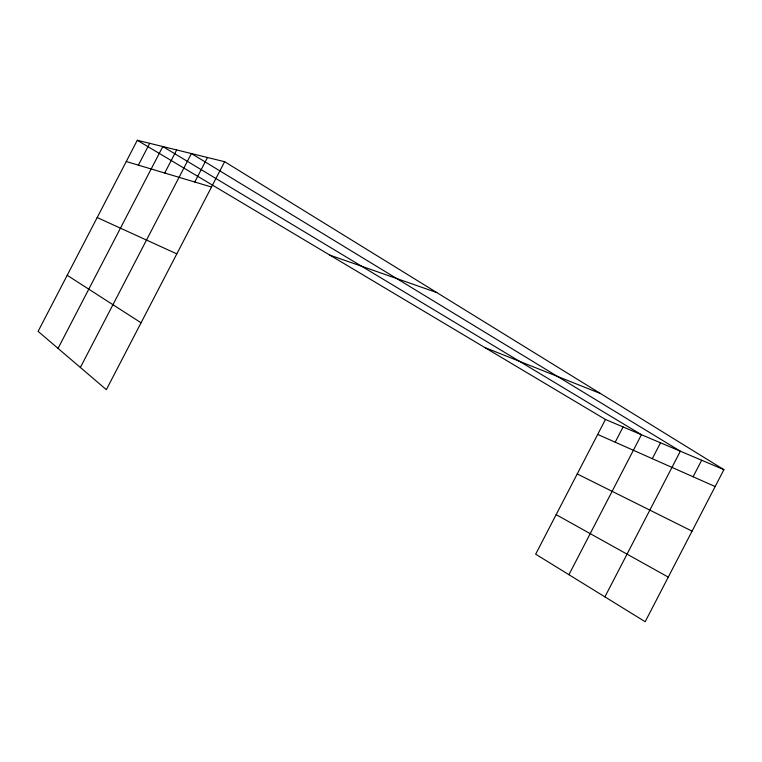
<?xml version="1.0" encoding="UTF-8"?>
<svg xmlns="http://www.w3.org/2000/svg" width="762" height="762" viewBox="0 0 762 762"><rect width="100%" height="100%" fill="white"/><g stroke="black" fill="none" stroke-linecap="round" stroke-linejoin="round"><path stroke-width="1.14" d="M723.9 469.659L605.447 419.471L535.667 554.184L645.176 621.716L723.9 469.659L224.647 161.706L137.284 140.284L38.1 331.356L106.356 389.668L224.647 161.706M615.191 442.208L623.097 426.949M568.938 574.7L641.433 434.721L162.82 146.542L58.045 348.396M652.291 458.667L660.502 442.798M604.914 596.884L680.352 451.209L191.395 153.553L80.372 367.475M693.096 476.774L701.659 460.238M138.379 165.144L149.704 143.332M164.716 173.031L176.689 149.952M194.767 182.023L207.493 157.505M126.263 161.515L211.503 187.033M329.879 255.137L436.759 292.551M484.813 347.529L600.475 393.535M597.694 434.435L715.156 486.556M97.174 217.551L176.813 253.889M577.225 473.945L692.067 531.152M556.136 514.655L668.274 577.11M137.284 140.284L605.447 419.471M67.199 275.301L141.056 322.783"/></g></svg>
